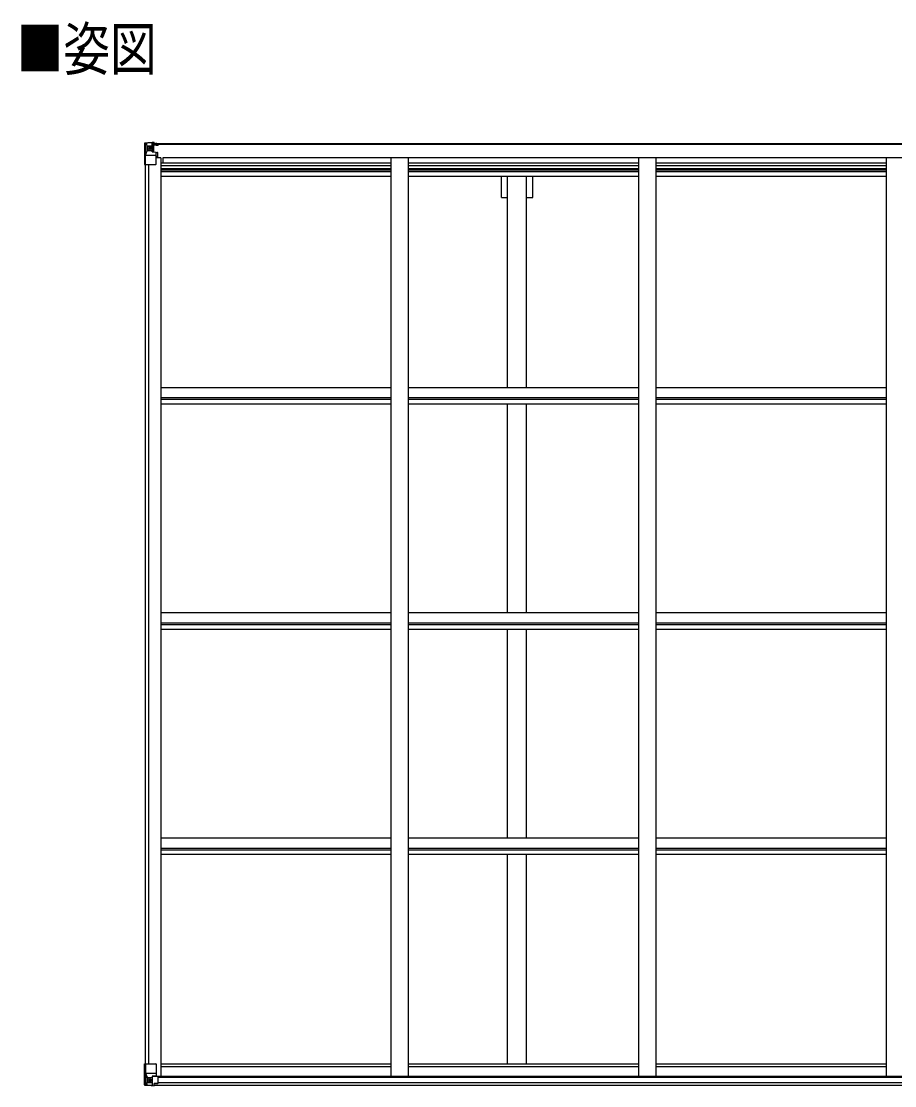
# Model space of a CAD drawing. Units: millimetres, scale not verified. Extents: x -10512 to 10512, y -7425 to 7425.
# Drawn here: x -4137 to -1611, y -1149 to 1930 of the extents above; entities that cross this region are included whole.
import ezdxf
from ezdxf.enums import TextEntityAlignment as Align

# ---------------------------------------------------------------- set-up
doc = ezdxf.new("R2010")
doc.units = ezdxf.units.MM
doc.header["$LTSCALE"] = 40
for name, color, linetype in [('0-2_USER1', 3, 'Continuous'), ('0-4_YKK_13', 4, 'Continuous'), ('0-5_YKK_A1', 4, 'Continuous')]:
    doc.layers.add(name, color=color, linetype=linetype)
doc.styles.add('ＭＳ ゴシック', font='')
doc.styles.get('ＭＳ ゴシック').set_extended_font_data('MS Gothic')

msp = doc.modelspace()

# ---------------------------------------------------------------- linework, layer by layer
at = {"layer": '0-4_YKK_13'}
for p, q in [((-3781.17, 1576.43), (-3781.17, 1576.4)), ((-3780.23, 1577.44), (-3780.23, 1577.44)), ((-3780.23, 1577.39), (-3780.23, 1577.43)), ((-3771.26, 1577.82), (-3779.18, 1577.35)), ((-3778.32, 1576.38), (-3778.32, 1576.31)), ((-3778.32, 1515.72), (-3778.32, 1576.31)), ((-3774.36, 1572.93), (-3777.09, 1576.6)), ((-3759.17, 1578.61), (-3771.17, 1577.83)), ((-3752.67, 1579.12), (-3759.17, 1578.72)), ((-3759.17, 1552.63), (-3759.17, 1578.72)), ((-3759.17, 1577.84), (-3752.67, 1578.24)), ((-3757.67, 1573.02), (-3759.17, 1573.02)), ((-3752.67, 1577.31), (-3757.67, 1577.22)), ((-3757.17, 1572.66), (-3757.67, 1572.66)), ((-3757.56, 1571.36), (-3753.67, 1571.36)), ((-3757.17, 1573.68), (-3757.17, 1571.73)), ((-3749.17, 1573.68), (-3757.17, 1573.68)), ((-3749.17, 1573.66), (-3757.17, 1573.66)), ((-3747.17, 1571.82), (-3757.17, 1571.73)), ((-3757.17, 1571.57), (-3757.17, 1571.73)), ((-3757.17, 1571.73), (-3757.17, 1571.73)), ((-3753.67, 1551.62), (-3753.67, 1571.59)), ((-3752.67, 1578.24), (-3752.67, 1579.12)), ((-3752.67, 1577.72), (-3752.67, 1578.24)), ((-3752.67, 1577.72), (-3752.67, 1577.31)), ((-3752.67, 1577.31), (-3752.67, 1576.49)), ((-3747.67, 1576.92), (-3747.67, 1576.49)), ((-3747.37, 1576.92), (-3747.67, 1576.92)), ((-3747.37, 1576.92), (-3745.68, 1576.49)), ((-3747.17, 1573.42), (-3742.17, 1573.42)), ((-3747.17, 1571.82), (-3747.17, 1573.42)), ((-3742.17, 1574.35), (-3742.17, 1573.42)), ((-3742.17, 1573.42), (-3741.17, 1573.42)), ((-3741.17, 1573.42), (-3741.17, 1574.35)), ((-3741.17, 1573.42), (-3741.17, 1571.86)), ((-3741.17, 1571.74), (-3741.17, 1571.86)), ((-3777.78, 1542.61), (-3773.64, 1554.69)), ((-3777.78, 1542.61), (-3771.17, 1542.39)), ((-3773.5, 1569.43), (-3771.17, 1569.49)), ((-3773.5, 1555.96), (-3773.5, 1569.43)), ((-3771.17, 1555.92), (-3773.5, 1555.96)), ((-3771.17, 1569.48), (-3759.17, 1569.48)), ((-3771.17, 1555.92), (-3759.17, 1555.92)), ((-3771.17, 1555.92), (-3771.17, 1555.92)), ((-3771.17, 1542.39), (-3747.17, 1542.39)), ((-3765.69, 1562.28), (-3765.69, 1561.32)), ((-3760.17, 1569.48), (-3759.17, 1569.48)), ((-3757.67, 1569.48), (-3759.17, 1569.48)), ((-3757.67, 1555.92), (-3759.17, 1555.92)), ((-3758.34, 1552.37), (-3747.99, 1550.72)), ((-3758.34, 1551.74), (-3758.34, 1552.37)), ((-3747.99, 1550.08), (-3758.34, 1551.74)), ((-3753.67, 1567.73), (-3757.67, 1567.73)), ((-3753.67, 1559.52), (-3757.67, 1559.52)), ((-3747.99, 1550.72), (-3747.99, 1550.08)), ((-3747.72, 1550.64), (-3743.67, 1550.6)), ((-3747.17, 1516.72), (-3747.17, 1549.82)), ((-3742.67, 1550.59), (-3743.67, 1550.6)), ((-3743.67, 1548.87), (-3742.67, 1548.87)), ((-3742.67, 1534.38), (-3742.67, 1550.59)), ((-3778.32, 1515.72), (-3748.17, 1515.72)), ((-3742.67, 1538.72), (-3747.17, 1538.72)), ((-3781.17, -1085.92), (-3748.17, -1085.92)), ((-3781.17, -1146.63), (-3781.17, -1085.92)), ((-3778.32, -1085.92), (-3778.32, -1146.5)), ((-3747.17, -1086.92), (-3747.17, -1120.01)), ((-3777.78, -1112.8), (-3771.17, -1112.58)), ((-3777.78, -1112.8), (-3773.64, -1124.88)), ((-3771.17, -1126.11), (-3773.5, -1126.15)), ((-3773.5, -1126.15), (-3773.5, -1139.62)), ((-3771.17, -1112.58), (-3747.17, -1112.58)), ((-3771.17, -1126.11), (-3771.17, -1126.12)), ((-3759.17, -1126.12), (-3771.17, -1126.12)), ((-3766.65, -1132.48), (-3766.65, -1131.52)), ((-3759.17, -1122.13), (-3752.67, -1122.13)), ((-3759.17, -1122.13), (-3759.17, -1148.92)), ((-3747.99, -1120.27), (-3758.34, -1121.93)), ((-3758.34, -1121.93), (-3758.34, -1122.13)), ((-3755.64, -1122.13), (-3747.99, -1120.91)), ((-3752.67, -1122.13), (-3743.67, -1122.16)), ((-3747.99, -1120.91), (-3747.99, -1120.27)), ((-3742.67, -1123.07), (-3742.67, -1143.23)), ((-3780.23, -1147.58), (-3780.23, -1147.63)), ((-3771.26, -1148.01), (-3779.18, -1147.54)), ((-3778.32, -1146.57), (-3778.32, -1146.5)), ((-3774.36, -1143.13), (-3777.09, -1146.79)), ((-3773.5, -1139.62), (-3771.17, -1139.68)), ((-3771.17, -1139.67), (-3759.17, -1139.67)), ((-3759.17, -1148.8), (-3771.17, -1148.02)), ((-3752.67, -1149.31), (-3752.67, -1143.37)), ((-3743.67, -1143.94), (-3752.67, -1144))]:
    msp.add_line(p, q, dxfattribs=at)
for points in [[(-3781.17, 1576.4), (-3781.17, 1515.72), (-3778.32, 1515.72)], [(-3780.23, 1577.44), (-3771.17, 1577.99), (-3759.17, 1578.72)], [(-3752.67, 1577.72), (-3757.67, 1577.72), (-3757.67, 1552.26)], [(-3757.17, 1572.66), (-3749.17, 1572.66), (-3749.17, 1574.35)], [(-3742.17, 1571.7), (-3757.17, 1571.57), (-3757.17, 1571.57)], [(-3747.17, 1571.82), (-3747.17, 1571.81), (-3741.17, 1571.86)], [(-3767.61, 1563.24), (-3768.57, 1563.24), (-3768.57, 1564.2), (-3767.61, 1564.2)], [(-3766.65, 1565.16), (-3766.65, 1566.12), (-3765.69, 1566.12), (-3765.69, 1565.16)], [(-3765.69, 1561.32), (-3766.65, 1561.32), (-3766.65, 1562.28)], [(-3764.73, 1564.2), (-3763.77, 1564.2), (-3763.77, 1563.24), (-3764.73, 1563.24)], [(-3743.67, 1550.6), (-3743.67, 1548.87), (-3747.17, 1548.85)], [(-3767.61, -1134.4), (-3768.57, -1134.4), (-3768.57, -1133.44), (-3767.61, -1133.44)], [(-3766.65, -1131.52), (-3765.69, -1131.52), (-3765.69, -1132.48)], [(-3765.69, -1135.36), (-3765.69, -1136.32), (-3766.65, -1136.32), (-3766.65, -1135.36)], [(-3764.73, -1133.44), (-3763.77, -1133.44), (-3763.77, -1134.4), (-3764.73, -1134.4)], [(-3780.23, -1147.63), (-3771.17, -1148.18), (-3752.67, -1149.31)], [(-3742.67, -1143.23), (-3742.68, -1143.33), (-3752.67, -1143.37)]]:
    msp.add_lwpolyline(points, dxfattribs=at)
for centre in [(-3766.17, 1563.72), (-3766.17, -1133.92)]:
    msp.add_circle(centre, 5.3, dxfattribs=at)
for centre, radius, start, end in [((-3780.17, 1576.44), 1, 93.50017, 180.00079), ((-3780.17, 1576.43), 0.999, 93.4424, 179.95083), ((-3780.17, 1576.4), 0.999, 93.4424, 179.95083), ((-3779.01, 1590.04), 12.7, 269.24466, 275.10311), ((-3777.04, 1576.43), 1.28, 131.17831, 182.45895), ((-3757.17, 1574.18), 0.5, 179.99802, 269.99691), ((-3757.17, 1574.16), 0.5, 180.00109, 270.00109), ((-3757.17, 1571.23), 0.5, 90.52895, 180.04464), ((-3757.16, 1571.05), 0.513, 91.88028, 181.04707), ((-3742.03, 1579.38), 7.69, 268.96999, 276.43426), ((-3767.61, 1565.16), 0.96, 270, 0), ((-3767.61, 1562.28), 0.96, 0, 90), ((-3764.73, 1565.16), 0.96, 180, 270), ((-3764.73, 1562.28), 0.96, 90, 180), ((-3758.23, 1553.3), 0.937, 182.32209, 263.26766), ((-3758.23, 1552.67), 0.937, 182.32209, 263.26766), ((-3748.1, 1549.79), 0.937, 2.32209, 83.26766), ((-3748.1, 1549.15), 0.937, 2.32209, 83.26766), ((-3748.17, 1516.72), 1, 270, 0), ((-3748.17, -1086.92), 1, 0, 90), ((-3767.61, -1132.48), 0.96, 270, 0), ((-3767.61, -1135.36), 0.96, 0, 90), ((-3764.73, -1132.48), 0.96, 180, 270), ((-3764.73, -1135.36), 0.96, 90, 180), ((-3758.23, -1122.86), 0.937, 96.73234, 129.06602), ((-3748.1, -1119.34), 0.937, 276.73234, 357.67791), ((-3748.1, -1119.98), 0.937, 276.73234, 357.67791), ((-3780.17, -1146.59), 0.999, 180.04917, 266.5576), ((-3780.17, -1146.62), 0.999, 180.04917, 266.5576), ((-3780.17, -1146.63), 1, 179.99921, 266.49983), ((-3779.01, -1160.23), 12.7, 84.89689, 90.75534), ((-3777.04, -1146.62), 1.28, 177.54105, 228.82169)]:
    msp.add_arc(centre, radius, start, end, dxfattribs=at)
for centre, major_axis, ratio, start_param, end_param in [((-3579.23, 1589.75), (201, 12.36), 0.060933, 3.1373463, 3.1378449), ((-3778.23, 1577.51), (2, 0.12), 0.060933, 3.1378449, 4.2119296), ((-3778.04, 1574.42), (-0.02, 3), 0.466854, 5.5234897, 6.1575023), ((-3776.37, 1569.35), (0.03, 5), 0.573921, 4.7320603, 5.5159136), ((-3777.06, 1544.95), (0.85, 2.32), 0.403757, 2.3087461, 3.2744049), ((-3774.9, 1555.98), (0, 3), 0.468246, 4.2703918, 4.7058971), ((-3852.92, 1569.48), (81.75, 0), 0.061163, 0, 0.0007725), ((-3777.06, -1115.15), (0.85, -2.32), 0.403757, 3.0087805, 3.9744392), ((-3774.9, -1126.17), (0, -3), 0.468246, 1.5772882, 2.0127935), ((-3743.67, -1123.07), (1, -0.021), 0.906239, 0.0187047, 1.589501), ((-3778.23, -1147.71), (2, -0.12), 0.060933, 2.0712557, 3.1453404), ((-3579.23, -1159.94), (201, -12.36), 0.060933, 3.1453404, 3.145839), ((-3778.04, -1144.61), (-0.02, -3), 0.466854, 0.125683, 0.7596956), ((-3776.37, -1139.54), (0.03, -5), 0.573921, 0.7672717, 1.551125), ((-3852.92, -1139.67), (81.75, 0), 0.061163, 6.2824128, 6.2831853), ((-3743.67, -1143.23), (1, 0.012), 0.707053, 4.7036637, 6.124411)]:
    msp.add_ellipse(centre, major_axis=major_axis, ratio=ratio, start_param=start_param, end_param=end_param, dxfattribs=at)
at = {"layer": '0-5_YKK_A1'}
for p, q in [((-3757.67, 1576.49), (1251.33, 1576.49)), ((-3757.67, 1574.35), (1251.33, 1574.35)), ((-3779.17, 1515.72), (-3779.17, -1085.92)), ((-3769.47, 1515.72), (-3769.47, -1085.92)), ((-3734.17, 1534.38), (-3747.17, 1534.38)), ((-3734.17, 1534.38), (-3734.17, -1121.94)), ((-3734.17, 1520.69), (-3068.17, 1520.69)), ((-3734.17, 1512.3), (-3068.17, 1512.3)), ((-3726.67, 1520.69), (-3726.67, 1536.21)), ((-3726.67, 1536.21), (1220.33, 1536.21)), ((-3068.17, 1536.19), (-3068.17, -1121.94)), ((-3018.17, 1536.19), (-3018.17, -1121.94)), ((-3018.17, 1520.69), (-2352.17, 1520.69)), ((-3018.17, 1512.3), (-2352.17, 1512.3)), ((-2352.17, 1536.19), (-2352.17, -1121.94)), ((-2302.17, 1536.19), (-2302.17, -1121.94)), ((-2302.17, 1520.69), (-1636.17, 1520.69)), ((-2302.17, 1512.3), (-1636.17, 1512.3)), ((-1636.17, 1536.19), (-1636.17, -1121.94)), ((-3734.17, 1504.1), (-3068.17, 1504.1)), ((-3734.17, 1500.17), (-3068.17, 1500.17)), ((-3734.17, 1495.09), (-3068.17, 1495.09)), ((-3734.17, 1482.09), (-3068.17, 1482.09)), ((-3018.17, 1504.1), (-2352.17, 1504.1)), ((-3018.17, 1500.17), (-2352.17, 1500.17)), ((-3018.17, 1495.09), (-2352.17, 1495.09)), ((-3018.17, 1482.09), (-2352.17, 1482.09)), ((-2748.37, 1420.49), (-2748.37, 1480.9)), ((-2730.67, 870.64), (-2730.67, 1480.9)), ((-2675.67, 870.64), (-2675.67, 1480.9)), ((-2657.97, 1420.49), (-2657.97, 1480.9)), ((-2302.17, 1504.1), (-1636.17, 1504.1)), ((-2302.17, 1500.17), (-1636.17, 1500.17)), ((-2302.17, 1495.09), (-1636.17, 1495.09)), ((-2302.17, 1482.09), (-1636.17, 1482.09)), ((-2748.37, 1420.49), (-2730.67, 1420.49)), ((-2675.67, 1420.49), (-2657.97, 1420.49)), ((-3734.17, 870.76), (-3068.2, 870.76)), ((-3018.17, 870.76), (-2352.2, 870.76)), ((-2302.17, 870.76), (-1636.2, 870.76)), ((-3734.17, 841.03), (-3068.2, 841.03)), ((-3734.17, 836.48), (-3068.2, 836.48)), ((-3018.17, 841.03), (-2352.2, 841.03)), ((-3018.17, 836.48), (-2352.2, 836.48)), ((-2302.17, 841.03), (-1636.2, 841.03)), ((-2302.17, 836.48), (-1636.2, 836.48)), ((-3734.17, 823.47), (-3068.2, 823.47)), ((-3018.17, 823.47), (-2352.2, 823.47)), ((-2730.67, 218.98), (-2730.67, 822.27)), ((-2675.67, 218.98), (-2675.67, 822.27)), ((-2302.17, 823.47), (-1636.2, 823.47)), ((-3734.17, 219.1), (-3068.2, 219.1)), ((-3018.17, 219.1), (-2352.2, 219.1)), ((-2302.17, 219.1), (-1636.2, 219.1)), ((-3734.17, 189.37), (-3068.2, 189.37)), ((-3734.17, 184.82), (-3068.2, 184.82)), ((-3018.17, 189.37), (-2352.2, 189.37)), ((-3018.17, 184.82), (-2352.2, 184.82)), ((-2302.17, 189.37), (-1636.2, 189.37)), ((-2302.17, 184.82), (-1636.2, 184.82)), ((-3734.17, 171.81), (-3068.2, 171.81)), ((-3018.17, 171.81), (-2352.2, 171.81)), ((-2730.67, -432.68), (-2730.67, 170.61)), ((-2675.67, -432.68), (-2675.67, 170.61)), ((-2302.17, 171.81), (-1636.2, 171.81)), ((-3734.17, -432.56), (-3068.2, -432.56)), ((-3018.17, -432.56), (-2352.2, -432.56)), ((-2302.17, -432.56), (-1636.2, -432.56)), ((-3734.17, -462.29), (-3068.2, -462.29)), ((-3734.17, -466.84), (-3068.2, -466.84)), ((-3734.17, -479.85), (-3068.2, -479.85)), ((-3018.17, -462.29), (-2352.2, -462.29)), ((-3018.17, -466.84), (-2352.2, -466.84)), ((-3018.17, -479.85), (-2352.2, -479.85)), ((-2730.67, -1084.96), (-2730.67, -481.05)), ((-2675.67, -1084.96), (-2675.67, -481.05)), ((-2302.17, -462.29), (-1636.2, -462.29)), ((-2302.17, -466.84), (-1636.2, -466.84)), ((-2302.17, -479.85), (-1636.2, -479.85)), ((-3734.17, -1085.77), (-3068.17, -1085.77)), ((-3734.17, -1094.11), (-3068.17, -1094.11)), ((-3018.17, -1085.77), (-2352.17, -1085.77)), ((-3018.17, -1094.11), (-2352.17, -1094.11)), ((-2302.17, -1085.77), (-1636.17, -1085.77)), ((-2302.17, -1094.11), (-1636.17, -1094.11)), ((-3754.43, -1121.94), (1248.1, -1121.94)), ((-3742.67, -1124.2), (1236.33, -1124.2)), ((-3752.67, -1147.71), (1246.33, -1147.71)), ((-3742.67, -1139.81), (1236.33, -1139.81))]:
    msp.add_line(p, q, dxfattribs=at)

# ---------------------------------------------------------------- texts
at = {"layer": '0-2_USER1', "style": 'ＭＳ ゴシック', "width": 0.8}
msp.add_text('■姿図', height=123.8, dxfattribs=at).set_placement((-4150.78, 1750.81), align=Align.BOTTOM_LEFT)

doc.saveas('drawing.dxf')
